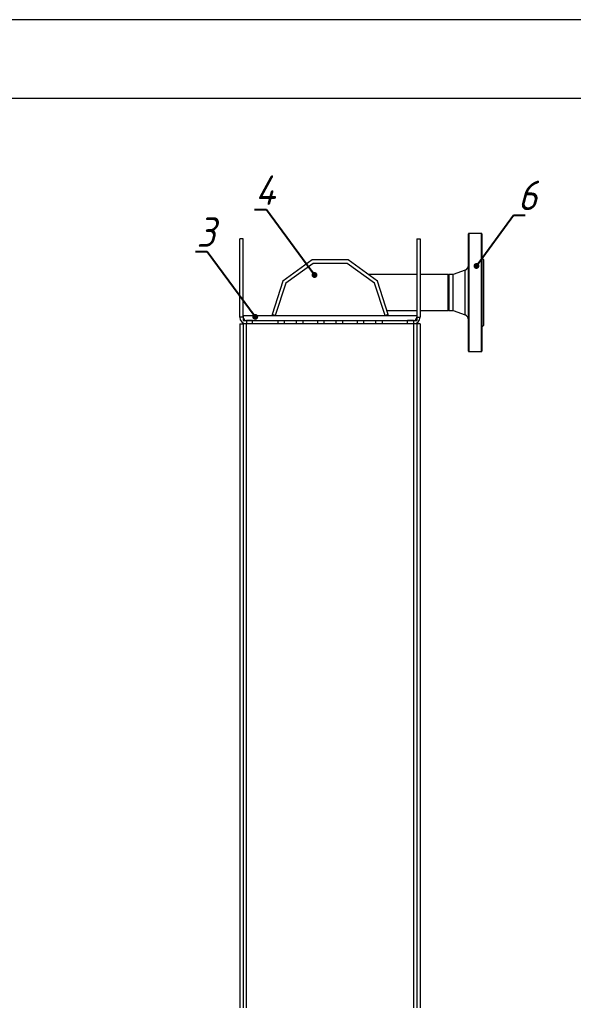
# Model space of a CAD drawing. Header units: millimetres. Extents: x 18217 to 37054, y 415 to 7180.
# Drawn here: x 20421 to 21077, y 6019 to 7180 of the extents above; entities that cross this region are included whole.
import ezdxf

# ---------------------------------------------------------------- set-up
doc = ezdxf.new("R2010")
doc.units = ezdxf.units.MM
doc.styles.add('GENISO', font='geniso.shx', dxfattribs={"oblique": 15})
doc.dimstyles.new('Scale 1B8', dxfattribs={"dimscale": 14, "dimtxt": 2.5, "dimasz": 2.5, "dimexe": 1, "dimexo": 1, "dimgap": 0.8, "dimtad": 1, "dimdec": 0, "dimlfac": 0.125, "dimzin": 0, "dimtxsty": 'GENISO', "dimcen": 2.5, "dimclrd": 1, "dimclre": 1, "dimclrt": 256, "dimadec": 0, "dimazin": 0, "dimtfac": 1, "dimtdec": 0, "dimtmove": 0, "dimatfit": 3, "dimfxl": 1, "dimtzin": 0, "dimlwd": -1, "dimlwe": -1, "dimarcsym": 0})

msp = doc.modelspace()

# ---------------------------------------------------------------- linework, layer by layer
at = {"linetype": 'ByBlock', "lineweight": 9}
for p, q in [((20952.5, 6787.6), (20952.5, 6926.4)), ((20967.9, 6927), (20953.1, 6927)), ((20953.1, 6927), (20953.1, 6787)), ((20967.9, 6787), (20967.9, 6927)), ((20968.5, 6926.4), (20968.5, 6787.6)), ((20685.7, 6920.7), (20681.7, 6920.7)), ((20681.7, 6827.7), (20681.7, 6920.7)), ((20685.7, 6827.7), (20685.7, 6920.7)), ((20891.3, 6920.7), (20891.3, 6827.7)), ((20891.3, 6920.7), (20895.3, 6920.7)), ((20895.3, 6920.7), (20895.3, 6827.7)), ((20767.4, 6895.5), (20732.8, 6870.4)), ((20768.7, 6891.5), (20736.2, 6867.9)), ((20810.2, 6895.5), (20767.4, 6895.5)), ((20808.9, 6891.5), (20768.7, 6891.5)), ((20841.4, 6867.9), (20808.9, 6891.5)), ((20844.8, 6870.4), (20810.2, 6895.5)), ((20970.5, 6896), (20968.5, 6898)), ((20970.5, 6896), (20970.5, 6818)), ((20891.3, 6878.2), (20834, 6878.2)), ((20928.5, 6878.2), (20895.3, 6878.2)), ((20928.5, 6835.8), (20928.5, 6878.2)), ((20934.5, 6878.2), (20929.1, 6878.2)), ((20929.1, 6878.2), (20929.1, 6835.8)), ((20948.6, 6883.5), (20934.5, 6878.2)), ((20934.5, 6835.8), (20934.5, 6878.2)), ((20948.6, 6830.5), (20948.6, 6883.5)), ((20732.8, 6870.4), (20720, 6830.9)), ((20736.2, 6867.9), (20723.8, 6829.7)), ((20853.8, 6829.7), (20841.4, 6867.9)), ((20857.6, 6830.9), (20844.8, 6870.4)), ((20685.7, 6829.7), (20685.7, 6823.7)), ((20685.7, 6829.7), (20891.3, 6829.7)), ((20723.8, 6829.7), (20720, 6830.9)), ((20723.8, 6829.7), (20853.8, 6829.7)), ((20857.6, 6830.9), (20853.8, 6829.7)), ((20856, 6835.8), (20891.3, 6835.8)), ((20891.3, 6829.7), (20891.3, 6823.7)), ((20895.3, 6835.8), (20928.5, 6835.8)), ((20929.1, 6835.8), (20934.5, 6835.8)), ((20934.5, 6835.8), (20948.6, 6830.5)), ((20685.7, 6827.7), (20681.7, 6827.7)), ((20681.7, 6819.7), (20685.7, 6819.7)), ((20681.7, 6819.7), (20681.7, 5175.7)), ((20685.7, 6823.7), (20891.3, 6823.7)), ((20685.7, 6819.7), (20685.7, 5175.7)), ((20689.7, 6819.7), (20685.7, 6819.7)), ((20696.7, 6823.7), (20689.7, 6823.7)), ((20689.7, 6823.7), (20689.7, 6819.7)), ((20689.7, 5175.7), (20689.7, 6819.7)), ((20696.7, 6819.7), (20689.7, 6819.7)), ((20696.7, 6819.7), (20696.7, 6823.7)), ((20880.3, 6819.7), (20696.7, 6819.7)), ((20726.7, 6823.7), (20726.7, 6819.7)), ((20734.7, 6819.7), (20734.7, 6823.7)), ((20748.7, 6819.7), (20748.7, 6823.7)), ((20756.7, 6819.7), (20756.7, 6823.7)), ((20773.8, 6823.7), (20773.8, 6819.7)), ((20781.8, 6819.7), (20781.8, 6823.7)), ((20795.8, 6819.7), (20795.8, 6823.7)), ((20803.8, 6819.7), (20803.8, 6823.7)), ((20820.8, 6823.7), (20820.8, 6819.7)), ((20828.8, 6819.7), (20828.8, 6823.7)), ((20842.8, 6819.7), (20842.8, 6823.7)), ((20850.8, 6819.7), (20850.8, 6823.7)), ((20887.3, 6823.7), (20880.3, 6823.7)), ((20880.3, 6819.7), (20880.3, 6823.7)), ((20887.3, 6819.7), (20880.3, 6819.7)), ((20887.3, 6823.7), (20887.3, 6819.7)), ((20887.3, 6819.7), (20887.3, 5175.7)), ((20891.3, 6819.7), (20887.3, 6819.7)), ((20891.3, 6827.7), (20895.3, 6827.7)), ((20895.3, 6819.7), (20891.3, 6819.7)), ((20891.3, 6819.7), (20891.3, 5175.7)), ((20895.3, 6819.7), (20895.3, 5175.7)), ((20968.5, 6816), (20970.5, 6818)), ((20953.1, 6787), (20967.9, 6787))]:
    msp.add_line(p, q, dxfattribs=at)
for points in [[(26674.1, 7180.1), (26674.1, 1266), (18216.5, 1266), (18216.5, 7180.1)], [(26581.1, 7087.1), (26581.1, 1359.1), (18309.6, 1359.1), (18309.6, 7087.1)]]:
    msp.add_lwpolyline(points, close=True, dxfattribs=at)
for centre, radius, start, end in [((20953.1, 6926.4), 0.6, 90, 180), ((20967.9, 6926.4), 0.6, 0, 90), ((20946.5, 6889.1), 6, 290.6955, 0), ((20929.1, 6877.6), 0.6, 90, 180), ((20929.1, 6836.4), 0.6, 180, 270), ((20946.5, 6824.8), 6, 0, 69.3045), ((20689.7, 6827.7), 8, 180, 270), ((20689.7, 6827.7), 4, 180, 270), ((20887.3, 6827.7), 4, 270, 0), ((20887.3, 6827.7), 8, 270, 0), ((20953.1, 6787.6), 0.6, 180, 270), ((20967.9, 6787.6), 0.6, 270, 0)]:
    msp.add_arc(centre, radius, start, end, dxfattribs=at)

# ---------------------------------------------------------------- texts
at = {"char_height": 35, "attachment_point": 5, "style": 'GENISO'}
for s, insert in [('4', (20711.7, 6978.1)), ('6', (21022.3, 6972)), ('3', (20641.5, 6928.5))]:
    msp.add_mtext(s, dxfattribs=dict(at, insert=insert))

# ---------------------------------------------------------------- leaders
for points in [[(20770.2, 6877.7), (20713.3, 6954.8), (20699.3, 6954.8)], [(20962, 6888.4), (21005.7, 6948.7), (21019.6, 6948.7)], [(20700, 6828.1), (20643, 6905.2), (20629.1, 6905.2)]]:
    msp.add_leader(points, dimstyle='Scale 1B8', override={"dimasz": 0.5, "dimldrblk": 'Dot'})

doc.saveas('drawing.dxf')
